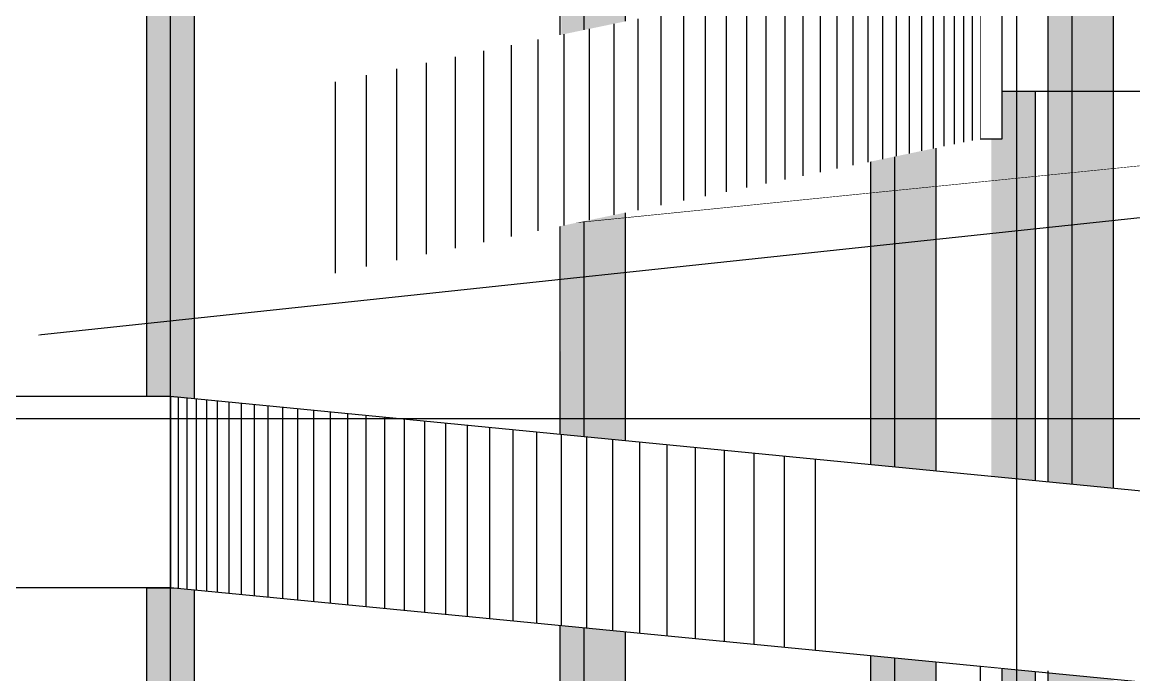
# Model space of a CAD drawing. Header units: millimetres. Extents: x 37653813 to 38677796, y 586285 to 874285.
# Drawn here: x 37942436 to 37957538, y 656950 to 665822 of the extents above; entities that cross this region are included whole.
import ezdxf

# ---------------------------------------------------------------- set-up
doc = ezdxf.new("R2010")
doc.units = ezdxf.units.MM
doc.header["$LTSCALE"] = 1000
doc.header["$MEASUREMENT"] = 0
doc.layers.get('0').update_dxf_attribs({"linetype": 'CONTINUOUS'})
for name, color, linetype in [('cen', 1, 'CONTINUOUS'), ('ELE-3', 7, 'CONTINUOUS'), ('ELE4', 4, 'CONTINUOUS'), ('HAT-251', 251, 'CONTINUOUS'), ('RAMP-ELE2', 4, 'CONTINUOUS'), ('WAL', 3, 'CONTINUOUS'), ('WIN', 4, 'CONTINUOUS')]:
    doc.layers.add(name, color=color, linetype=linetype)

# ---------------------------------------------------------------- blocks, each defined once
blk = doc.blocks.new('SDFSDFSDFSDFSF')
at = {"layer": 'cen', "ltscale": 0.1}
for p, q in [((37931851, 613334), (37931851, 700227)), ((37943351, 613334), (37943351, 700227))]:
    blk.add_line(p, q, dxfattribs=at)
at = {"layer": 'cen', "ltscale": 5}
blk.add_line((37713235, 660434), (37984419, 660434), dxfattribs=at)
blk = doc.blocks.new('sdfsfdawf')
at = {"layer": 'ELE4', "ltscale": 0.1}
for p, q in [((300, 552), (300, 4206)), ((12200, 552), (12200, 2806)), ((12500, 552), (12500, 2806)), ((300, 1200), (12200, 1200))]:
    blk.add_line(p, q, dxfattribs=at)
at = {"layer": 'WAL', "color": 4, "ltscale": 10000}
for p, q in [((0, 4206), (0, 552)), ((12200, 552), (12500, 552))]:
    blk.add_line(p, q, dxfattribs=at)
at = {"layer": 'WIN'}
for p, q in [((0, 4206), (0, 552)), ((300, 4206), (0, 4206)), ((0, 4206), (0, 4206)), ((300, 4206), (300, 4206)), ((12200, 2806), (300, 2806)), ((12500, 2806), (12200, 2806)), ((12200, 2806), (12200, 2806)), ((12500, 552), (12500, 2806)), ((300, 552), (300, 1200)), ((300, 1200), (12200, 1200)), ((12200, 1200), (12200, 552)), ((0, 552), (300, 552)), ((12200, 552), (12500, 552))]:
    blk.add_line(p, q, dxfattribs=at)
blk = doc.blocks.new('sdfawef')
blk.add_wipeout([(0, 2600), (0, 0), (23500, 0), (23500, 2600)]).dxf.layer = 'RAMP-ELE2'
at = {"layer": 'RAMP-ELE2', "ltscale": 0.1}
for p, q in [((23500, 2600), (0, 2600)), ((23500, 0), (0, 0))]:
    blk.add_line(p, q, dxfattribs=at)
at = {"layer": 'RAMP-ELE2'}
blk.add_line((23500, 2600), (23500, 0), dxfattribs=at)
blk = doc.blocks.new('sdfasf')
at = {"layer": 'HAT-251', "ltscale": 0.1}
h = blk.add_hatch(color=256, dxfattribs=at)
h.dxf.hatch_style = 1
h.paths.add_polyline_path([(23677, 18800), (23677, 11400), (24327, 11368), (24327, 18800)])
at = {"layer": 'ELE-3', "ltscale": 1000}
for points in [[(23677, 11400), (23677, 18800), (24327, 18800)], [(24327, 11368), (24327, 18800), (24327, 18800)]]:
    blk.add_lwpolyline(points, dxfattribs=at)
at = {"layer": 'RAMP-ELE2'}
blk.add_line((500, 22922), (47500, 26951), dxfattribs=at)
at = {"layer": 'RAMP-ELE2', "ltscale": 0.1}
for p, q in [((24460, 23257), (47200, 25551)), ((22206, 22239), (47200, 24903))]:
    blk.add_line(p, q, dxfattribs=at)
blk.add_wipeout([(47200, 25551), (24460, 23257), (26276, 23723), (35000, 25490), (35000, 24903), (35300, 24903), (35300, 25551)]).dxf.layer = 'RAMP-ELE2'
at = {"layer": 'HAT-251', "ltscale": 0.1}
h = blk.add_hatch(color=256, dxfattribs=at)
h.dxf.hatch_style = 1
h.paths.add_polyline_path([(29312, 28282), (29294, 16315), (30181, 16500), (30181, 28197)])
h = blk.add_hatch(color=256, dxfattribs=at)
h.dxf.hatch_style = 1
h.paths.add_polyline_path([(35750, 10000), (35750, 25551), (35150, 25551), (35150, 10000)])
h = blk.add_hatch(color=256, dxfattribs=at)
h.dxf.hatch_style = 1
h.paths.add_polyline_path([(34403, 17379), (34403, 24779), (33515, 24594), (33515, 17194)])
at = {"layer": 'ELE-3', "ltscale": 1000}
for points in [[(30181, 16500), (30181, 30653), (30181, 30653)], [(29619, 16382), (29619, 30297), (29619, 30297)], [(29294, 16315), (29294, 30122), (29294, 30122)], [(35750, 10000), (35750, 25551), (35750, 25551)], [(34403, 17379), (34403, 24779), (34403, 24779)], [(33840, 17262), (33840, 24662), (33840, 24662)], [(33515, 17194), (33515, 24594), (33515, 24594)]]:
    blk.add_lwpolyline(points, dxfattribs=at)
for points in [[(35000, 28557), (35000, 24903), (35300, 24903), (35300, 25551), (47200, 25551), (47200, 24903), (47500, 24903), (47500, 27157), (47200, 27157), (35300, 27157), (35300, 28557)], [(35000, 18557), (35000, 14903), (35300, 14903), (35300, 15551), (47200, 15551), (47200, 14903), (47500, 14903), (47500, 17157), (47200, 17157), (35300, 17157), (35300, 18557)]]:
    blk.add_wipeout(points).dxf.layer = 'RAMP-ELE2'
at = {"layer": 'RAMP-ELE2'}
blk.add_line((35000, 26951), (13000, 22922), dxfattribs=at)
for p in [(35000, 24351), (35000, 14351)]:
    blk.add_blockref('sdfsfdawf', p, dxfattribs=at)
blk.add_wipeout([(24000, 21400), (24000, 18800), (47500, 16509), (47500, 19109)]).dxf.layer = 'RAMP-ELE2'
at = {"layer": 'HAT-251', "ltscale": 0.1}
h = blk.add_hatch(color=256, dxfattribs=at)
h.dxf.hatch_style = 1
h.paths.add_polyline_path([(36812, 27551), (36812, 20151), (35924, 20238), (35924, 27638)])
h = blk.add_hatch(color=256, dxfattribs=at)
h.dxf.hatch_style = 1
h.paths.add_polyline_path([(36812, 10151), (36812, 17551), (35924, 17638), (35924, 10238)])
at = {"layer": 'ELE-3', "ltscale": 1000}
for points in [[(35924, 20238), (35924, 27638), (35924, 27638)], [(36249, 20206), (36249, 27606), (36249, 27606)], [(36812, 20151), (36812, 27551), (36812, 27551)], [(35924, 10238), (35924, 17669), (35924, 17669)]]:
    blk.add_lwpolyline(points, dxfattribs=at)
at = {"layer": 'HAT-251', "ltscale": 0.1}
for p, q in [((24108, 18789), (24108, 21389)), ((24226, 18778), (24226, 21378)), ((24354, 18765), (24354, 21365)), ((24492, 18752), (24492, 21352)), ((24639, 18738), (24639, 21338)), ((24797, 18722), (24797, 21322)), ((24964, 18706), (24964, 21306)), ((25141, 18689), (25141, 21289)), ((25328, 18671), (25328, 21271)), ((25525, 18651), (25525, 21251)), ((25731, 18631), (25731, 21231)), ((25948, 18610), (25948, 21210)), ((26174, 18588), (26174, 21188)), ((26410, 18565), (26410, 21165)), ((26656, 18541), (26656, 21141)), ((26912, 18516), (26912, 21116)), ((27177, 18490), (27177, 21090)), ((27453, 18463), (27453, 21063)), ((27738, 18436), (27738, 21036)), ((28033, 18407), (28033, 21007)), ((28338, 18377), (28338, 20977)), ((28653, 18346), (28653, 20946)), ((28977, 18315), (28977, 20915)), ((29312, 18282), (29312, 20882)), ((29656, 18249), (29656, 20849)), ((30010, 18214), (30010, 20814)), ((30374, 18179), (30374, 20779)), ((30748, 18142), (30748, 20742)), ((31131, 18105), (31131, 20705)), ((31525, 18067), (31525, 20667)), ((31928, 18027), (31928, 20627)), ((32341, 17987), (32341, 20587)), ((32764, 17946), (32764, 20546))]:
    blk.add_line(p, q, dxfattribs=at)
at = {"layer": 'RAMP-ELE2'}
for p, q in [((35000, 25957), (13000, 20322)), ((24000, 21400), (24000, 18800)), ((47500, 16509), (24000, 18800))]:
    blk.add_line(p, q, dxfattribs=at)
blk.add_wipeout([(13000, 22922), (13000, 20322), (35000, 24903), (35000, 27503)]).dxf.layer = 'RAMP-ELE2'
at = {"layer": 'HAT-251', "ltscale": 0.1}
h = blk.add_hatch(color=256, dxfattribs=at)
h.dxf.hatch_style = 1
h.paths.add_polyline_path([(24327, 28800), (24327, 21368), (23677, 21400), (23677, 28800)])
at = {"layer": 'ELE-3', "ltscale": 1000}
for points in [[(23677, 21400), (23677, 28800), (23677, 28800)], [(24327, 21368), (24327, 28800), (24327, 28800)]]:
    blk.add_lwpolyline(points, dxfattribs=at)
at = {"layer": 'HAT-251', "ltscale": 0.1}
for p, q in [((34203, 27337), (34203, 24737)), ((34361, 27370), (34361, 24770)), ((34508, 27401), (34508, 24801)), ((34646, 27429), (34646, 24829)), ((34774, 27456), (34774, 24856)), ((34892, 27481), (34892, 24881)), ((33475, 27186), (33475, 24586)), ((33672, 27227), (33672, 24627)), ((33859, 27265), (33859, 24665)), ((34036, 27302), (34036, 24702)), ((32826, 27050), (32826, 24450)), ((33052, 27097), (33052, 24497)), ((33269, 27143), (33269, 24543)), ((32088, 26897), (32088, 24297)), ((32344, 26950), (32344, 24350)), ((32590, 27001), (32590, 24401)), ((31547, 26784), (31547, 24184)), ((31823, 26841), (31823, 24241)), ((30662, 26600), (30662, 24000)), ((30967, 26663), (30967, 24063)), ((31262, 26725), (31262, 24125)), ((30023, 26467), (30023, 23867)), ((30347, 26534), (30347, 23934)), ((29344, 26325), (29344, 23725)), ((29688, 26397), (29688, 23797)), ((28626, 26176), (28626, 23576)), ((28990, 26252), (28990, 23652)), ((27869, 26018), (27869, 23418)), ((28252, 26098), (28252, 23498)), ((27072, 25852), (27072, 23252)), ((27475, 25936), (27475, 23336)), ((26236, 25678), (26236, 23078)), ((26659, 25766), (26659, 23166))]:
    blk.add_line(p, q, dxfattribs=at)
at = {"layer": 'RAMP-ELE2'}
blk.add_line((47500, 19109), (24000, 21400), dxfattribs=at)
blk.add_blockref('sdfawef', (500, 18800), dxfattribs=at)

msp = doc.modelspace()

# ---------------------------------------------------------------- block references
at = {"layer": 'RAMP-ELE2'}
msp.add_blockref('sdfasf', (37920451.1, 639334.4), dxfattribs=at)

# ---------------------------------------------------------------- next in the draw order: block references
msp.add_blockref('SDFSDFSDFSDFSF', (12599.7, 0))

doc.saveas('drawing.dxf')
